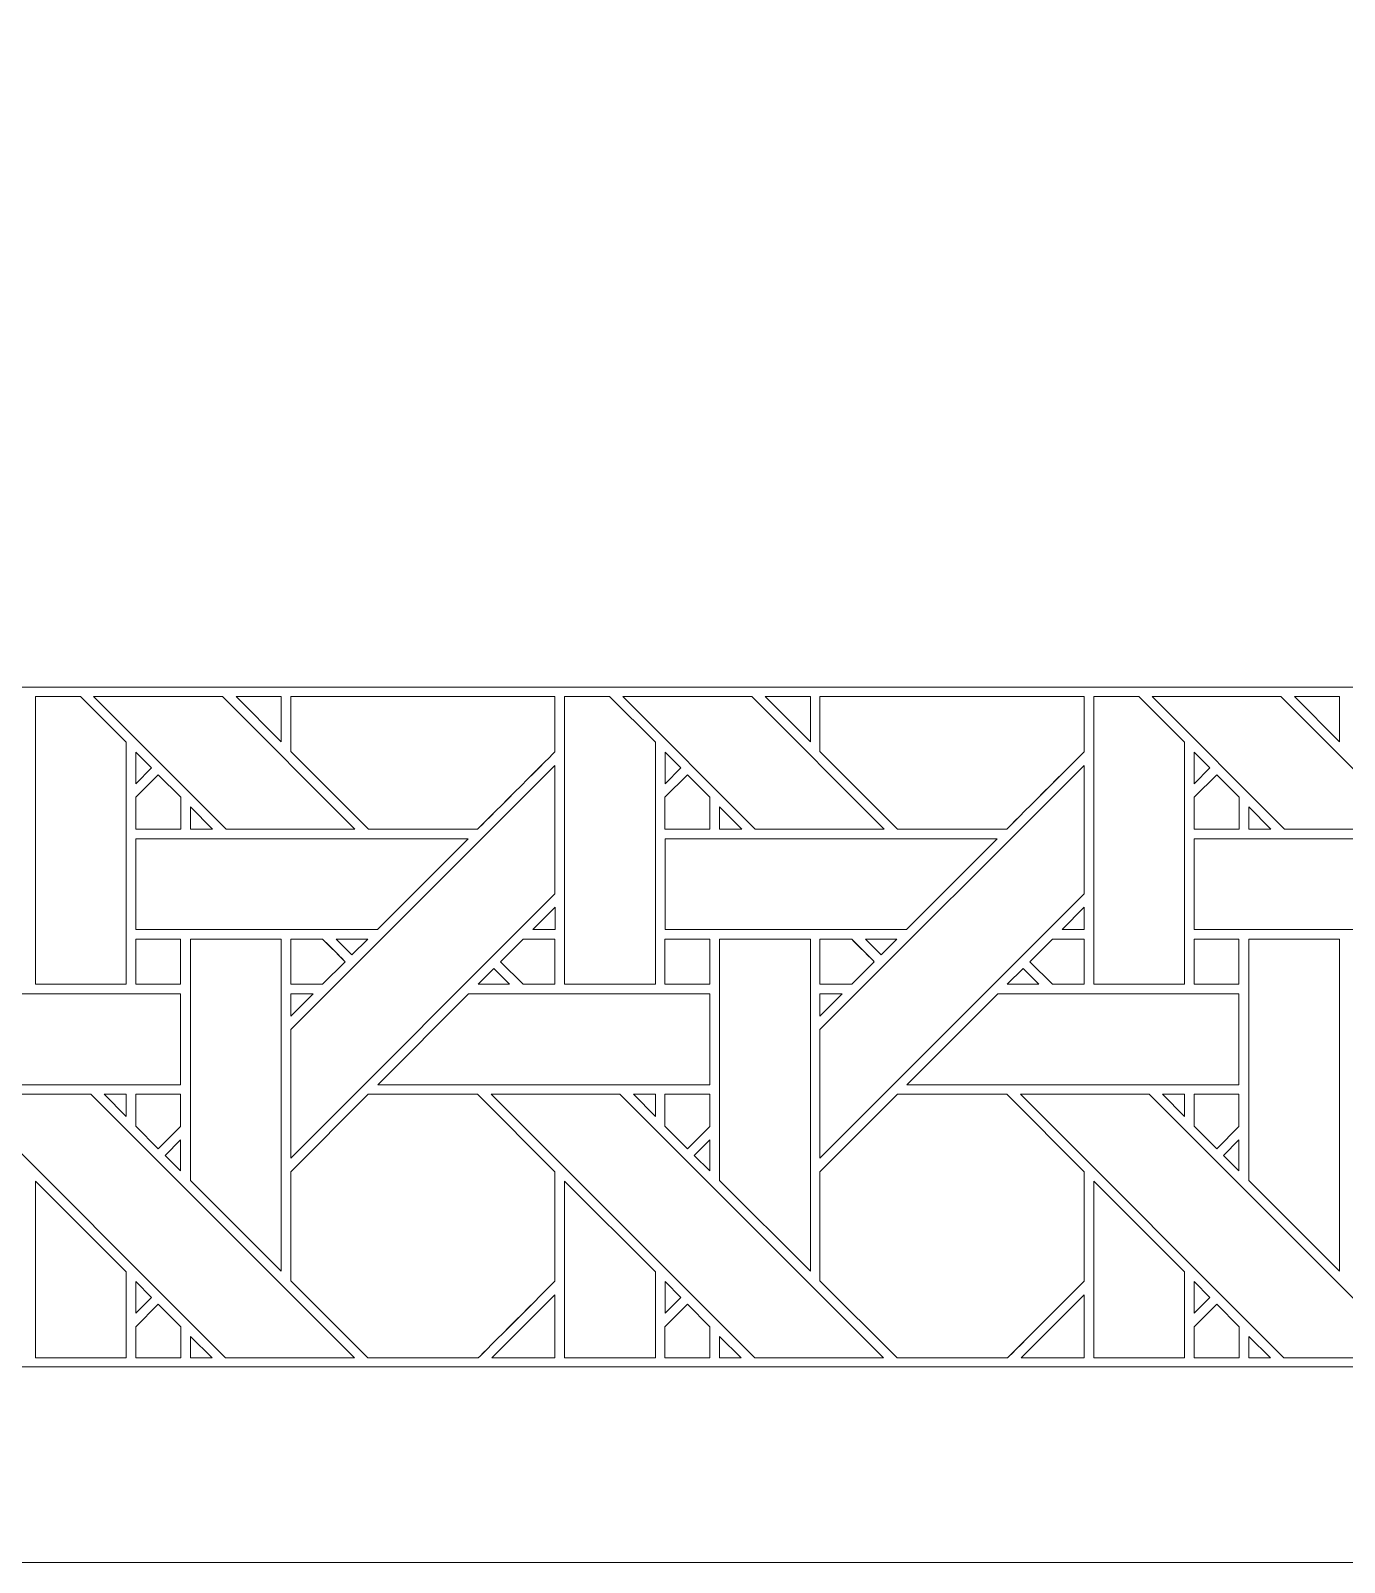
# Model space of a CAD drawing. Header units: inches. Extents: x 7.38 to 17.38, y 6.59 to 11.59.
# Drawn here: x 9.782 to 12.137, y 6.595 to 9.34 of the extents above; entities that cross this region are included whole.
import ezdxf

# ---------------------------------------------------------------- set-up
doc = ezdxf.new("R2010")
doc.units = ezdxf.units.IN
doc.header["$MEASUREMENT"] = 0
doc.layers.add('Design', color=7, linetype='Continuous', lineweight=0)

msp = doc.modelspace()

# ---------------------------------------------------------------- linework, layer by layer
at = {"layer": 'Design'}
for points, knots in [([(7.3829, 11.5948), (7.3829, 11.5948), (7.3829, 6.5948), (7.3829, 6.5948), (7.3829, 6.5948), (17.3829, 6.5948), (17.3829, 6.5948), (17.3829, 6.5948), (17.3829, 11.5948), (17.3829, 11.5948), (17.3829, 11.5948), (7.3829, 11.5948), (7.3829, 11.5948)], [0, 0, 0, 0, 1, 1, 1, 2, 2, 2, 3, 3, 3, 4, 4, 4, 4]), ([(7.7229, 11.2442), (7.7229, 11.2442), (7.7229, 6.9453), (7.7229, 6.9453), (7.7229, 6.9453), (17.0428, 6.9453), (17.0428, 6.9453), (17.0428, 6.9453), (17.0428, 11.2442), (17.0428, 11.2442), (17.0428, 11.2442), (7.7229, 11.2442), (7.7229, 11.2442)], [0, 0, 0, 0, 1, 1, 1, 2, 2, 2, 3, 3, 3, 4, 4, 4, 4]), ([(8.6046, 8.1629), (8.6046, 8.1629), (8.6046, 10.0267), (8.6046, 10.0267), (8.6046, 10.0267), (16.1611, 10.0267), (16.1611, 10.0267), (16.1611, 10.0267), (16.1611, 8.1629), (16.1611, 8.1629), (16.1611, 8.1629), (8.6046, 8.1629), (8.6046, 8.1629)], [0, 0, 0, 0, 1, 1, 1, 2, 2, 2, 3, 3, 3, 4, 4, 4, 4]), ([(9.7907, 8.1462), (9.7907, 8.1462), (9.8713, 8.1462), (9.8713, 8.1462), (9.8713, 8.1462), (9.9534, 8.0644), (9.9534, 8.0644), (9.9534, 8.0644), (9.9534, 7.6307), (9.9534, 7.6307), (9.9534, 7.6307), (9.7907, 7.6307), (9.7907, 7.6307), (9.7907, 7.6307), (9.7907, 8.1462), (9.7907, 8.1462)], [0, 0, 0, 0, 1, 1, 1, 2, 2, 2, 3, 3, 3, 4, 4, 4, 5, 5, 5, 5]), ([(9.8951, 8.1462), (9.8951, 8.1462), (10.1261, 8.1462), (10.1261, 8.1462), (10.1261, 8.1462), (10.3636, 7.9087), (10.3636, 7.9087), (10.3636, 7.9087), (10.1325, 7.9087), (10.1325, 7.9087), (10.1325, 7.9087), (9.8951, 8.1462), (9.8951, 8.1462)], [0, 0, 0, 0, 1, 1, 1, 2, 2, 2, 3, 3, 3, 4, 4, 4, 4]), ([(10.2314, 8.1462), (10.2314, 8.1462), (10.2314, 8.0651), (10.2314, 8.0651), (10.2314, 8.0651), (10.1504, 8.1462), (10.1504, 8.1462), (10.1504, 8.1462), (10.2314, 8.1462), (10.2314, 8.1462)], [0, 0, 0, 0, 1, 1, 1, 2, 2, 2, 3, 3, 3, 3]), ([(10.2486, 8.048), (10.2486, 8.048), (10.2486, 8.1462), (10.2486, 8.1462), (10.2486, 8.1462), (10.7222, 8.1462), (10.7222, 8.1462), (10.7222, 8.1462), (10.7222, 8.0474), (10.7222, 8.0474), (10.7044, 8.0295), (10.5925, 7.9177), (10.5835, 7.9087), (10.5835, 7.9087), (10.3878, 7.9087), (10.3878, 7.9087), (10.3878, 7.9087), (10.2486, 8.048), (10.2486, 8.048)], [0, 0, 0, 0, 1, 1, 1, 2, 2, 2, 3, 3, 3, 4, 4, 4, 5, 5, 5, 6, 6, 6, 6]), ([(10.2486, 8.048), (10.2486, 8.048), (10.2486, 8.1462), (10.2486, 8.1462), (10.2486, 8.1462), (10.7222, 8.1462), (10.7222, 8.1462), (10.7222, 8.1462), (10.7222, 8.0474), (10.7222, 8.0474), (10.7046, 8.0297), (10.5926, 7.9179), (10.5835, 7.9087), (10.5835, 7.9087), (10.3878, 7.9087), (10.3878, 7.9087), (10.3878, 7.9087), (10.2486, 8.048), (10.2486, 8.048)], [0, 0, 0, 0, 1, 1, 1, 2, 2, 2, 3, 3, 3, 4, 4, 4, 5, 5, 5, 6, 6, 6, 6]), ([(10.7394, 8.1462), (10.7394, 8.1462), (10.8201, 8.1462), (10.8201, 8.1462), (10.8201, 8.1462), (10.9022, 8.0644), (10.9022, 8.0644), (10.9022, 8.0644), (10.9022, 7.6307), (10.9022, 7.6307), (10.9022, 7.6307), (10.7394, 7.6307), (10.7394, 7.6307), (10.7394, 7.6307), (10.7394, 8.1462), (10.7394, 8.1462)], [0, 0, 0, 0, 1, 1, 1, 2, 2, 2, 3, 3, 3, 4, 4, 4, 5, 5, 5, 5]), ([(10.8439, 8.1462), (10.8439, 8.1462), (11.0749, 8.1462), (11.0749, 8.1462), (11.0749, 8.1462), (11.3123, 7.9087), (11.3123, 7.9087), (11.3123, 7.9087), (11.0813, 7.9087), (11.0813, 7.9087), (11.0813, 7.9087), (10.8439, 8.1462), (10.8439, 8.1462)], [0, 0, 0, 0, 1, 1, 1, 2, 2, 2, 3, 3, 3, 4, 4, 4, 4]), ([(11.1802, 8.1462), (11.1802, 8.1462), (11.1802, 8.0651), (11.1802, 8.0651), (11.1802, 8.0651), (11.0991, 8.1462), (11.0991, 8.1462), (11.0991, 8.1462), (11.1802, 8.1462), (11.1802, 8.1462)], [0, 0, 0, 0, 1, 1, 1, 2, 2, 2, 3, 3, 3, 3]), ([(11.1973, 8.048), (11.1973, 8.048), (11.1973, 8.1462), (11.1973, 8.1462), (11.1973, 8.1462), (11.671, 8.1462), (11.671, 8.1462), (11.671, 8.1462), (11.671, 8.0474), (11.671, 8.0474), (11.6532, 8.0295), (11.5412, 7.9177), (11.5322, 7.9087), (11.5322, 7.9087), (11.3365, 7.9087), (11.3365, 7.9087), (11.3365, 7.9087), (11.1973, 8.048), (11.1973, 8.048)], [0, 0, 0, 0, 1, 1, 1, 2, 2, 2, 3, 3, 3, 4, 4, 4, 5, 5, 5, 6, 6, 6, 6]), ([(11.1973, 8.048), (11.1973, 8.048), (11.1973, 8.1462), (11.1973, 8.1462), (11.1973, 8.1462), (11.671, 8.1462), (11.671, 8.1462), (11.671, 8.1462), (11.671, 8.0474), (11.671, 8.0474), (11.6531, 8.0294), (11.5412, 7.9177), (11.5322, 7.9087), (11.5322, 7.9087), (11.3365, 7.9087), (11.3365, 7.9087), (11.3365, 7.9087), (11.1973, 8.048), (11.1973, 8.048)], [0, 0, 0, 0, 1, 1, 1, 2, 2, 2, 3, 3, 3, 4, 4, 4, 5, 5, 5, 6, 6, 6, 6]), ([(11.6881, 8.1462), (11.6881, 8.1462), (11.7688, 8.1462), (11.7688, 8.1462), (11.7688, 8.1462), (11.8509, 8.0644), (11.8509, 8.0644), (11.8509, 8.0644), (11.8509, 7.6307), (11.8509, 7.6307), (11.8509, 7.6307), (11.6881, 7.6307), (11.6881, 7.6307), (11.6881, 7.6307), (11.6881, 8.1462), (11.6881, 8.1462)], [0, 0, 0, 0, 1, 1, 1, 2, 2, 2, 3, 3, 3, 4, 4, 4, 5, 5, 5, 5]), ([(11.7926, 8.1462), (11.7926, 8.1462), (12.0236, 8.1462), (12.0236, 8.1462), (12.0236, 8.1462), (12.2611, 7.9087), (12.2611, 7.9087), (12.2611, 7.9087), (12.03, 7.9087), (12.03, 7.9087), (12.03, 7.9087), (11.7926, 8.1462), (11.7926, 8.1462)], [0, 0, 0, 0, 1, 1, 1, 2, 2, 2, 3, 3, 3, 4, 4, 4, 4]), ([(12.1289, 8.1462), (12.1289, 8.1462), (12.1289, 8.0651), (12.1289, 8.0651), (12.1289, 8.0651), (12.0478, 8.1462), (12.0478, 8.1462), (12.0478, 8.1462), (12.1289, 8.1462), (12.1289, 8.1462)], [0, 0, 0, 0, 1, 1, 1, 2, 2, 2, 3, 3, 3, 3]), ([(9.9707, 7.9901), (9.9707, 7.9901), (9.9707, 8.0469), (9.9707, 8.0469), (9.9707, 8.0469), (9.9989, 8.0183), (9.9989, 8.0183), (9.9989, 8.0183), (9.9707, 7.9901), (9.9707, 7.9901)], [0, 0, 0, 0, 1, 1, 1, 2, 2, 2, 3, 3, 3, 3]), ([(10.9195, 7.9901), (10.9195, 7.9901), (10.9195, 8.0469), (10.9195, 8.0469), (10.9195, 8.0469), (10.9476, 8.0183), (10.9476, 8.0183), (10.9476, 8.0183), (10.9195, 7.9901), (10.9195, 7.9901)], [0, 0, 0, 0, 1, 1, 1, 2, 2, 2, 3, 3, 3, 3]), ([(11.8682, 7.9901), (11.8682, 7.9901), (11.8682, 8.0469), (11.8682, 8.0469), (11.8682, 8.0469), (11.8964, 8.0183), (11.8964, 8.0183), (11.8964, 8.0183), (11.8682, 7.9901), (11.8682, 7.9901)], [0, 0, 0, 0, 1, 1, 1, 2, 2, 2, 3, 3, 3, 3]), ([(10.2486, 7.5494), (10.2486, 7.5494), (10.7222, 8.023), (10.7222, 8.023), (10.7222, 8.023), (10.7222, 7.7929), (10.7222, 7.7929), (10.7222, 7.7929), (10.2486, 7.3193), (10.2486, 7.3193), (10.2486, 7.3193), (10.2486, 7.5494), (10.2486, 7.5494)], [0, 0, 0, 0, 1, 1, 1, 2, 2, 2, 3, 3, 3, 4, 4, 4, 4]), ([(11.1973, 7.5494), (11.1973, 7.5494), (11.671, 8.023), (11.671, 8.023), (11.671, 8.023), (11.671, 7.7929), (11.671, 7.7929), (11.671, 7.7929), (11.1973, 7.3193), (11.1973, 7.3193), (11.1973, 7.3193), (11.1973, 7.5494), (11.1973, 7.5494)], [0, 0, 0, 0, 1, 1, 1, 2, 2, 2, 3, 3, 3, 4, 4, 4, 4]), ([(10.0514, 7.9085), (10.0514, 7.9085), (9.9707, 7.9085), (9.9707, 7.9085), (9.9707, 7.9085), (9.9707, 7.9658), (9.9707, 7.9658), (9.9707, 7.9658), (10.011, 8.0061), (10.011, 8.0061), (10.011, 8.0061), (10.0514, 7.9658), (10.0514, 7.9658), (10.0514, 7.9658), (10.0514, 7.9085), (10.0514, 7.9085)], [0, 0, 0, 0, 1, 1, 1, 2, 2, 2, 3, 3, 3, 4, 4, 4, 5, 5, 5, 5]), ([(10.011, 8.0061), (10.011, 8.0061), (10.0514, 7.9658), (10.0514, 7.9658), (10.0514, 7.9658), (10.0514, 7.9085), (10.0514, 7.9085), (10.0514, 7.9085), (9.9707, 7.9085), (9.9707, 7.9085), (9.9707, 7.9085), (9.9707, 7.9658), (9.9707, 7.9658), (9.9707, 7.9658), (10.011, 8.0061), (10.011, 8.0061)], [0, 0, 0, 0, 1, 1, 1, 2, 2, 2, 3, 3, 3, 4, 4, 4, 5, 5, 5, 5]), ([(11.0001, 7.9085), (11.0001, 7.9085), (10.9194, 7.9085), (10.9194, 7.9085), (10.9194, 7.9085), (10.9194, 7.9658), (10.9194, 7.9658), (10.9194, 7.9658), (10.9598, 8.0061), (10.9598, 8.0061), (10.9598, 8.0061), (11.0001, 7.9658), (11.0001, 7.9658), (11.0001, 7.9658), (11.0001, 7.9085), (11.0001, 7.9085)], [0, 0, 0, 0, 1, 1, 1, 2, 2, 2, 3, 3, 3, 4, 4, 4, 5, 5, 5, 5]), ([(10.9194, 7.9085), (10.9194, 7.9085), (10.9194, 7.9658), (10.9194, 7.9658), (10.9194, 7.9658), (10.9598, 8.0061), (10.9598, 8.0061), (10.9598, 8.0061), (11.0001, 7.9658), (11.0001, 7.9658), (11.0001, 7.9658), (11.0001, 7.9085), (11.0001, 7.9085), (11.0001, 7.9085), (10.9194, 7.9085), (10.9194, 7.9085)], [0, 0, 0, 0, 1, 1, 1, 2, 2, 2, 3, 3, 3, 4, 4, 4, 5, 5, 5, 5]), ([(11.9488, 7.9085), (11.9488, 7.9085), (11.8682, 7.9085), (11.8682, 7.9085), (11.8682, 7.9085), (11.8682, 7.9658), (11.8682, 7.9658), (11.8682, 7.9658), (11.9085, 8.0061), (11.9085, 8.0061), (11.9085, 8.0061), (11.9488, 7.9658), (11.9488, 7.9658), (11.9488, 7.9658), (11.9488, 7.9085), (11.9488, 7.9085)], [0, 0, 0, 0, 1, 1, 1, 2, 2, 2, 3, 3, 3, 4, 4, 4, 5, 5, 5, 5]), ([(11.8682, 7.9085), (11.8682, 7.9085), (11.8682, 7.9658), (11.8682, 7.9658), (11.8682, 7.9658), (11.9085, 8.0061), (11.9085, 8.0061), (11.9085, 8.0061), (11.9488, 7.9658), (11.9488, 7.9658), (11.9488, 7.9658), (11.9488, 7.9085), (11.9488, 7.9085), (11.9488, 7.9085), (11.8682, 7.9085), (11.8682, 7.9085)], [0, 0, 0, 0, 1, 1, 1, 2, 2, 2, 3, 3, 3, 4, 4, 4, 5, 5, 5, 5]), ([(10.1084, 7.9087), (10.1084, 7.9087), (10.0686, 7.9087), (10.0686, 7.9087), (10.0686, 7.9087), (10.0686, 7.9485), (10.0686, 7.9485), (10.0686, 7.9485), (10.1084, 7.9087), (10.1084, 7.9087)], [0, 0, 0, 0, 1, 1, 1, 2, 2, 2, 3, 3, 3, 3]), ([(11.0571, 7.9087), (11.0571, 7.9087), (11.0174, 7.9087), (11.0174, 7.9087), (11.0174, 7.9087), (11.0174, 7.9485), (11.0174, 7.9485), (11.0174, 7.9485), (11.0571, 7.9087), (11.0571, 7.9087)], [0, 0, 0, 0, 1, 1, 1, 2, 2, 2, 3, 3, 3, 3]), ([(12.0058, 7.9087), (12.0058, 7.9087), (11.9661, 7.9087), (11.9661, 7.9087), (11.9661, 7.9087), (11.9661, 7.9485), (11.9661, 7.9485), (11.9661, 7.9485), (12.0058, 7.9087), (12.0058, 7.9087)], [0, 0, 0, 0, 1, 1, 1, 2, 2, 2, 3, 3, 3, 3]), ([(9.9707, 7.7288), (9.9707, 7.7288), (9.9707, 7.8915), (9.9707, 7.8915), (9.9707, 7.8915), (10.5664, 7.8915), (10.5664, 7.8915), (10.5664, 7.8915), (10.4037, 7.7288), (10.4037, 7.7288), (10.4037, 7.7288), (9.9707, 7.7288), (9.9707, 7.7288)], [0, 0, 0, 0, 1, 1, 1, 2, 2, 2, 3, 3, 3, 4, 4, 4, 4]), ([(10.9195, 7.7288), (10.9195, 7.7288), (10.9195, 7.8915), (10.9195, 7.8915), (10.9195, 7.8915), (11.5152, 7.8915), (11.5152, 7.8915), (11.5152, 7.8915), (11.3524, 7.7288), (11.3524, 7.7288), (11.3524, 7.7288), (10.9195, 7.7288), (10.9195, 7.7288)], [0, 0, 0, 0, 1, 1, 1, 2, 2, 2, 3, 3, 3, 4, 4, 4, 4]), ([(11.8682, 7.7288), (11.8682, 7.7288), (11.8682, 7.8915), (11.8682, 7.8915), (11.8682, 7.8915), (12.4639, 7.8915), (12.4639, 7.8915), (12.4639, 7.8915), (12.3012, 7.7288), (12.3012, 7.7288), (12.3012, 7.7288), (11.8682, 7.7288), (11.8682, 7.7288)], [0, 0, 0, 0, 1, 1, 1, 2, 2, 2, 3, 3, 3, 4, 4, 4, 4]), ([(10.6825, 7.7288), (10.6825, 7.7288), (10.7223, 7.7686), (10.7223, 7.7686), (10.7223, 7.7686), (10.7223, 7.7288), (10.7223, 7.7288), (10.7223, 7.7288), (10.6825, 7.7288), (10.6825, 7.7288)], [0, 0, 0, 0, 1, 1, 1, 2, 2, 2, 3, 3, 3, 3]), ([(11.6312, 7.7288), (11.6312, 7.7288), (11.671, 7.7686), (11.671, 7.7686), (11.671, 7.7686), (11.671, 7.7288), (11.671, 7.7288), (11.671, 7.7288), (11.6312, 7.7288), (11.6312, 7.7288)], [0, 0, 0, 0, 1, 1, 1, 2, 2, 2, 3, 3, 3, 3]), ([(9.9707, 7.7115), (9.9707, 7.7115), (10.0509, 7.7115), (10.0509, 7.7115), (10.0509, 7.7115), (10.0509, 7.6307), (10.0509, 7.6307), (10.0509, 7.6307), (9.9707, 7.6307), (9.9707, 7.6307), (9.9707, 7.6307), (9.9707, 7.7115), (9.9707, 7.7115)], [0, 0, 0, 0, 1, 1, 1, 2, 2, 2, 3, 3, 3, 4, 4, 4, 4]), ([(10.0509, 7.7115), (10.0509, 7.7115), (10.0509, 7.6307), (10.0509, 7.6307), (10.0509, 7.6307), (9.9707, 7.6307), (9.9707, 7.6307), (9.9707, 7.6307), (9.9707, 7.7115), (9.9707, 7.7115), (9.9707, 7.7115), (10.0509, 7.7115), (10.0509, 7.7115)], [0, 0, 0, 0, 1, 1, 1, 2, 2, 2, 3, 3, 3, 4, 4, 4, 4]), ([(10.2314, 7.7115), (10.2314, 7.7115), (10.2314, 7.1164), (10.2314, 7.1164), (10.2314, 7.1164), (10.0685, 7.2793), (10.0685, 7.2793), (10.0685, 7.2793), (10.0685, 7.7115), (10.0685, 7.7115), (10.0685, 7.7115), (10.2314, 7.7115), (10.2314, 7.7115)], [0, 0, 0, 0, 1, 1, 1, 2, 2, 2, 3, 3, 3, 4, 4, 4, 4]), ([(10.2486, 7.7115), (10.2486, 7.7115), (10.3056, 7.7115), (10.3056, 7.7115), (10.3108, 7.7064), (10.3415, 7.6756), (10.346, 7.6711), (10.346, 7.6711), (10.3055, 7.6307), (10.3055, 7.6307), (10.3055, 7.6307), (10.2486, 7.6307), (10.2486, 7.6307), (10.2486, 7.6307), (10.2486, 7.7115), (10.2486, 7.7115)], [0, 0, 0, 0, 1, 1, 1, 2, 2, 2, 3, 3, 3, 4, 4, 4, 5, 5, 5, 5]), ([(10.2486, 7.7115), (10.2486, 7.7115), (10.3056, 7.7115), (10.3056, 7.7115), (10.3113, 7.7059), (10.346, 7.6711), (10.346, 7.6711), (10.346, 7.6711), (10.3055, 7.6307), (10.3055, 7.6307), (10.3055, 7.6307), (10.2486, 7.6307), (10.2486, 7.6307), (10.2486, 7.6307), (10.2486, 7.7115), (10.2486, 7.7115)], [0, 0, 0, 0, 1, 1, 1, 2, 2, 2, 3, 3, 3, 4, 4, 4, 5, 5, 5, 5]), ([(10.3865, 7.7115), (10.3865, 7.7115), (10.3582, 7.6833), (10.3582, 7.6833), (10.3582, 7.6833), (10.33, 7.7115), (10.33, 7.7115), (10.33, 7.7115), (10.3865, 7.7115), (10.3865, 7.7115)], [0, 0, 0, 0, 1, 1, 1, 2, 2, 2, 3, 3, 3, 3]), ([(10.7222, 7.6307), (10.7222, 7.6307), (10.6651, 7.6307), (10.6651, 7.6307), (10.6651, 7.6307), (10.6248, 7.6711), (10.6248, 7.6711), (10.6248, 7.6711), (10.6652, 7.7115), (10.6652, 7.7115), (10.6652, 7.7115), (10.7222, 7.7115), (10.7222, 7.7115), (10.7222, 7.7115), (10.7222, 7.6307), (10.7222, 7.6307)], [0, 0, 0, 0, 1, 1, 1, 2, 2, 2, 3, 3, 3, 4, 4, 4, 5, 5, 5, 5]), ([(10.6248, 7.6711), (10.6248, 7.6711), (10.6652, 7.7115), (10.6652, 7.7115), (10.6652, 7.7115), (10.7222, 7.7115), (10.7222, 7.7115), (10.7222, 7.7115), (10.7222, 7.6307), (10.7222, 7.6307), (10.7222, 7.6307), (10.6651, 7.6307), (10.6651, 7.6307), (10.6651, 7.6307), (10.6248, 7.6711), (10.6248, 7.6711)], [0, 0, 0, 0, 1, 1, 1, 2, 2, 2, 3, 3, 3, 4, 4, 4, 5, 5, 5, 5]), ([(10.9194, 7.6307), (10.9194, 7.6307), (10.9194, 7.7115), (10.9194, 7.7115), (10.9194, 7.7115), (10.9997, 7.7115), (10.9997, 7.7115), (10.9997, 7.7115), (10.9997, 7.6307), (10.9997, 7.6307), (10.9997, 7.6307), (10.9194, 7.6307), (10.9194, 7.6307)], [0, 0, 0, 0, 1, 1, 1, 2, 2, 2, 3, 3, 3, 4, 4, 4, 4]), ([(10.9194, 7.7115), (10.9194, 7.7115), (10.9997, 7.7115), (10.9997, 7.7115), (10.9997, 7.7115), (10.9997, 7.6307), (10.9997, 7.6307), (10.9997, 7.6307), (10.9194, 7.6307), (10.9194, 7.6307), (10.9194, 7.6307), (10.9194, 7.7115), (10.9194, 7.7115)], [0, 0, 0, 0, 1, 1, 1, 2, 2, 2, 3, 3, 3, 4, 4, 4, 4]), ([(11.1802, 7.7115), (11.1802, 7.7115), (11.1802, 7.1164), (11.1802, 7.1164), (11.1802, 7.1164), (11.0173, 7.2793), (11.0173, 7.2793), (11.0173, 7.2793), (11.0173, 7.7115), (11.0173, 7.7115), (11.0173, 7.7115), (11.1802, 7.7115), (11.1802, 7.7115)], [0, 0, 0, 0, 1, 1, 1, 2, 2, 2, 3, 3, 3, 4, 4, 4, 4]), ([(11.1973, 7.7115), (11.1973, 7.7115), (11.2544, 7.7115), (11.2544, 7.7115), (11.2595, 7.7064), (11.2903, 7.6756), (11.2947, 7.6711), (11.2947, 7.6711), (11.2543, 7.6307), (11.2543, 7.6307), (11.2543, 7.6307), (11.1973, 7.6307), (11.1973, 7.6307), (11.1973, 7.6307), (11.1973, 7.7115), (11.1973, 7.7115)], [0, 0, 0, 0, 1, 1, 1, 2, 2, 2, 3, 3, 3, 4, 4, 4, 5, 5, 5, 5]), ([(11.1973, 7.7115), (11.1973, 7.7115), (11.2544, 7.7115), (11.2544, 7.7115), (11.2598, 7.706), (11.2947, 7.6711), (11.2947, 7.6711), (11.2947, 7.6711), (11.2543, 7.6307), (11.2543, 7.6307), (11.2543, 7.6307), (11.1973, 7.6307), (11.1973, 7.6307), (11.1973, 7.6307), (11.1973, 7.7115), (11.1973, 7.7115)], [0, 0, 0, 0, 1, 1, 1, 2, 2, 2, 3, 3, 3, 4, 4, 4, 5, 5, 5, 5]), ([(11.3352, 7.7115), (11.3352, 7.7115), (11.3069, 7.6833), (11.3069, 7.6833), (11.3069, 7.6833), (11.2787, 7.7115), (11.2787, 7.7115), (11.2787, 7.7115), (11.3352, 7.7115), (11.3352, 7.7115)], [0, 0, 0, 0, 1, 1, 1, 2, 2, 2, 3, 3, 3, 3]), ([(11.671, 7.6307), (11.671, 7.6307), (11.6139, 7.6307), (11.6139, 7.6307), (11.6139, 7.6307), (11.5735, 7.6711), (11.5735, 7.6711), (11.5735, 7.6711), (11.6139, 7.7115), (11.6139, 7.7115), (11.6139, 7.7115), (11.671, 7.7115), (11.671, 7.7115), (11.671, 7.7115), (11.671, 7.6307), (11.671, 7.6307)], [0, 0, 0, 0, 1, 1, 1, 2, 2, 2, 3, 3, 3, 4, 4, 4, 5, 5, 5, 5]), ([(11.5735, 7.6711), (11.5735, 7.6711), (11.6139, 7.7115), (11.6139, 7.7115), (11.6139, 7.7115), (11.671, 7.7115), (11.671, 7.7115), (11.671, 7.7115), (11.671, 7.6307), (11.671, 7.6307), (11.671, 7.6307), (11.6139, 7.6307), (11.6139, 7.6307), (11.6139, 7.6307), (11.5735, 7.6711), (11.5735, 7.6711)], [0, 0, 0, 0, 1, 1, 1, 2, 2, 2, 3, 3, 3, 4, 4, 4, 5, 5, 5, 5]), ([(11.8682, 7.6307), (11.8682, 7.6307), (11.8682, 7.7115), (11.8682, 7.7115), (11.8682, 7.7115), (11.9484, 7.7115), (11.9484, 7.7115), (11.9484, 7.7115), (11.9484, 7.6307), (11.9484, 7.6307), (11.9484, 7.6307), (11.8682, 7.6307), (11.8682, 7.6307)], [0, 0, 0, 0, 1, 1, 1, 2, 2, 2, 3, 3, 3, 4, 4, 4, 4]), ([(11.8682, 7.7115), (11.8682, 7.7115), (11.9484, 7.7115), (11.9484, 7.7115), (11.9484, 7.7115), (11.9484, 7.6307), (11.9484, 7.6307), (11.9484, 7.6307), (11.8682, 7.6307), (11.8682, 7.6307), (11.8682, 7.6307), (11.8682, 7.7115), (11.8682, 7.7115)], [0, 0, 0, 0, 1, 1, 1, 2, 2, 2, 3, 3, 3, 4, 4, 4, 4]), ([(12.1289, 7.7115), (12.1289, 7.7115), (12.1289, 7.1164), (12.1289, 7.1164), (12.1289, 7.1164), (11.966, 7.2793), (11.966, 7.2793), (11.966, 7.2793), (11.966, 7.7115), (11.966, 7.7115), (11.966, 7.7115), (12.1289, 7.7115), (12.1289, 7.7115)], [0, 0, 0, 0, 1, 1, 1, 2, 2, 2, 3, 3, 3, 4, 4, 4, 4]), ([(10.6409, 7.6307), (10.6409, 7.6307), (10.5844, 7.6307), (10.5844, 7.6307), (10.5844, 7.6307), (10.6127, 7.659), (10.6127, 7.659), (10.6127, 7.659), (10.6409, 7.6307), (10.6409, 7.6307)], [0, 0, 0, 0, 1, 1, 1, 2, 2, 2, 3, 3, 3, 3]), ([(11.5896, 7.6307), (11.5896, 7.6307), (11.5331, 7.6307), (11.5331, 7.6307), (11.5331, 7.6307), (11.5614, 7.659), (11.5614, 7.659), (11.5614, 7.659), (11.5896, 7.6307), (11.5896, 7.6307)], [0, 0, 0, 0, 1, 1, 1, 2, 2, 2, 3, 3, 3, 3]), ([(9.4557, 7.4508), (9.4557, 7.4508), (9.6185, 7.6136), (9.6185, 7.6136), (9.6185, 7.6136), (10.051, 7.6136), (10.051, 7.6136), (10.051, 7.6136), (10.051, 7.4508), (10.051, 7.4508), (10.051, 7.4508), (9.4557, 7.4508), (9.4557, 7.4508)], [0, 0, 0, 0, 1, 1, 1, 2, 2, 2, 3, 3, 3, 4, 4, 4, 4]), ([(10.2884, 7.6136), (10.2884, 7.6136), (10.2486, 7.5737), (10.2486, 7.5737), (10.2486, 7.5737), (10.2486, 7.6136), (10.2486, 7.6136), (10.2486, 7.6136), (10.2884, 7.6136), (10.2884, 7.6136)], [0, 0, 0, 0, 1, 1, 1, 2, 2, 2, 3, 3, 3, 3]), ([(10.4044, 7.4508), (10.4044, 7.4508), (10.5673, 7.6136), (10.5673, 7.6136), (10.5673, 7.6136), (10.9997, 7.6136), (10.9997, 7.6136), (10.9997, 7.6136), (10.9997, 7.4508), (10.9997, 7.4508), (10.9997, 7.4508), (10.4044, 7.4508), (10.4044, 7.4508)], [0, 0, 0, 0, 1, 1, 1, 2, 2, 2, 3, 3, 3, 4, 4, 4, 4]), ([(11.2371, 7.6136), (11.2371, 7.6136), (11.1973, 7.5738), (11.1973, 7.5738), (11.1973, 7.5738), (11.1973, 7.6136), (11.1973, 7.6136), (11.1973, 7.6136), (11.2371, 7.6136), (11.2371, 7.6136)], [0, 0, 0, 0, 1, 1, 1, 2, 2, 2, 3, 3, 3, 3]), ([(11.3532, 7.4508), (11.3532, 7.4508), (11.516, 7.6136), (11.516, 7.6136), (11.516, 7.6136), (11.9484, 7.6136), (11.9484, 7.6136), (11.9484, 7.6136), (11.9484, 7.4508), (11.9484, 7.4508), (11.9484, 7.4508), (11.3532, 7.4508), (11.3532, 7.4508)], [0, 0, 0, 0, 1, 1, 1, 2, 2, 2, 3, 3, 3, 4, 4, 4, 4]), ([(10.1316, 6.961), (10.1316, 6.961), (9.659, 7.4336), (9.659, 7.4336), (9.659, 7.4336), (9.89, 7.4336), (9.89, 7.4336), (9.89, 7.4336), (10.3626, 6.961), (10.3626, 6.961), (10.3626, 6.961), (10.1316, 6.961), (10.1316, 6.961)], [0, 0, 0, 0, 1, 1, 1, 2, 2, 2, 3, 3, 3, 4, 4, 4, 4]), ([(9.9535, 7.4336), (9.9535, 7.4336), (9.9535, 7.3938), (9.9535, 7.3938), (9.9535, 7.3938), (9.9141, 7.4336), (9.9141, 7.4336), (9.9141, 7.4336), (9.9535, 7.4336), (9.9535, 7.4336)], [0, 0, 0, 0, 1, 1, 1, 2, 2, 2, 3, 3, 3, 3]), ([(9.9707, 7.4336), (9.9707, 7.4336), (10.0509, 7.4336), (10.0509, 7.4336), (10.0509, 7.4336), (10.0509, 7.376), (10.0509, 7.376), (10.0509, 7.376), (10.011, 7.3361), (10.011, 7.3361), (10.011, 7.3361), (9.9707, 7.3764), (9.9707, 7.3764), (9.9707, 7.3764), (9.9707, 7.4336), (9.9707, 7.4336)], [0, 0, 0, 0, 1, 1, 1, 2, 2, 2, 3, 3, 3, 4, 4, 4, 5, 5, 5, 5]), ([(10.011, 7.3361), (10.011, 7.3361), (9.9707, 7.3764), (9.9707, 7.3764), (9.9707, 7.3764), (9.9707, 7.4336), (9.9707, 7.4336), (9.9707, 7.4336), (10.0509, 7.4336), (10.0509, 7.4336), (10.0509, 7.4336), (10.0509, 7.376), (10.0509, 7.376), (10.0509, 7.376), (10.011, 7.3361), (10.011, 7.3361)], [0, 0, 0, 0, 1, 1, 1, 2, 2, 2, 3, 3, 3, 4, 4, 4, 5, 5, 5, 5]), ([(10.7222, 7.0987), (10.7048, 7.0811), (10.5975, 6.974), (10.5845, 6.961), (10.5845, 6.961), (10.3868, 6.961), (10.3868, 6.961), (10.3868, 6.961), (10.2486, 7.0992), (10.2486, 7.0992), (10.2486, 7.0992), (10.2486, 7.2949), (10.2486, 7.2949), (10.2486, 7.2949), (10.3873, 7.4336), (10.3873, 7.4336), (10.3873, 7.4336), (10.5835, 7.4336), (10.5835, 7.4336), (10.5835, 7.4336), (10.7222, 7.2949), (10.7222, 7.2949), (10.7222, 7.2949), (10.7222, 7.0987), (10.7222, 7.0987)], [0, 0, 0, 0, 1, 1, 1, 2, 2, 2, 3, 3, 3, 4, 4, 4, 5, 5, 5, 6, 6, 6, 7, 7, 7, 8, 8, 8, 8]), ([(10.5845, 6.961), (10.5845, 6.961), (10.3868, 6.961), (10.3868, 6.961), (10.3868, 6.961), (10.2486, 7.0992), (10.2486, 7.0992), (10.2486, 7.0992), (10.2486, 7.2949), (10.2486, 7.2949), (10.2486, 7.2949), (10.3873, 7.4336), (10.3873, 7.4336), (10.3873, 7.4336), (10.5835, 7.4336), (10.5835, 7.4336), (10.5835, 7.4336), (10.7222, 7.2949), (10.7222, 7.2949), (10.7222, 7.2949), (10.7222, 7.0987), (10.7222, 7.0987), (10.7049, 7.0812), (10.5976, 6.9741), (10.5845, 6.961)], [0, 0, 0, 0, 1, 1, 1, 2, 2, 2, 3, 3, 3, 4, 4, 4, 5, 5, 5, 6, 6, 6, 7, 7, 7, 8, 8, 8, 8]), ([(11.0803, 6.961), (11.0803, 6.961), (10.6077, 7.4336), (10.6077, 7.4336), (10.6077, 7.4336), (10.8387, 7.4336), (10.8387, 7.4336), (10.8387, 7.4336), (11.3113, 6.961), (11.3113, 6.961), (11.3113, 6.961), (11.0803, 6.961), (11.0803, 6.961)], [0, 0, 0, 0, 1, 1, 1, 2, 2, 2, 3, 3, 3, 4, 4, 4, 4]), ([(10.9022, 7.4336), (10.9022, 7.4336), (10.9022, 7.3938), (10.9022, 7.3938), (10.9022, 7.3938), (10.8628, 7.4336), (10.8628, 7.4336), (10.8628, 7.4336), (10.9022, 7.4336), (10.9022, 7.4336)], [0, 0, 0, 0, 1, 1, 1, 2, 2, 2, 3, 3, 3, 3]), ([(10.9194, 7.4336), (10.9194, 7.4336), (10.9997, 7.4336), (10.9997, 7.4336), (10.9997, 7.4336), (10.9997, 7.376), (10.9997, 7.376), (10.9997, 7.376), (10.9597, 7.3361), (10.9597, 7.3361), (10.9597, 7.3361), (10.9194, 7.3764), (10.9194, 7.3764), (10.9194, 7.3764), (10.9194, 7.4336), (10.9194, 7.4336)], [0, 0, 0, 0, 1, 1, 1, 2, 2, 2, 3, 3, 3, 4, 4, 4, 5, 5, 5, 5]), ([(10.9597, 7.3361), (10.9597, 7.3361), (10.9194, 7.3764), (10.9194, 7.3764), (10.9194, 7.3764), (10.9194, 7.4336), (10.9194, 7.4336), (10.9194, 7.4336), (10.9997, 7.4336), (10.9997, 7.4336), (10.9997, 7.4336), (10.9997, 7.376), (10.9997, 7.376), (10.9997, 7.376), (10.9597, 7.3361), (10.9597, 7.3361)], [0, 0, 0, 0, 1, 1, 1, 2, 2, 2, 3, 3, 3, 4, 4, 4, 5, 5, 5, 5]), ([(11.671, 7.0987), (11.6535, 7.0811), (11.5463, 6.974), (11.5332, 6.961), (11.5332, 6.961), (11.3356, 6.961), (11.3356, 6.961), (11.3356, 6.961), (11.1973, 7.0992), (11.1973, 7.0992), (11.1973, 7.0992), (11.1973, 7.2949), (11.1973, 7.2949), (11.1973, 7.2949), (11.336, 7.4336), (11.336, 7.4336), (11.336, 7.4336), (11.5322, 7.4336), (11.5322, 7.4336), (11.5322, 7.4336), (11.671, 7.2949), (11.671, 7.2949), (11.671, 7.2949), (11.671, 7.0987), (11.671, 7.0987)], [0, 0, 0, 0, 1, 1, 1, 2, 2, 2, 3, 3, 3, 4, 4, 4, 5, 5, 5, 6, 6, 6, 7, 7, 7, 8, 8, 8, 8]), ([(11.5332, 6.961), (11.5332, 6.961), (11.3356, 6.961), (11.3356, 6.961), (11.3356, 6.961), (11.1973, 7.0992), (11.1973, 7.0992), (11.1973, 7.0992), (11.1973, 7.2949), (11.1973, 7.2949), (11.1973, 7.2949), (11.336, 7.4336), (11.336, 7.4336), (11.336, 7.4336), (11.5322, 7.4336), (11.5322, 7.4336), (11.5322, 7.4336), (11.671, 7.2949), (11.671, 7.2949), (11.671, 7.2949), (11.671, 7.0987), (11.671, 7.0987), (11.6534, 7.081), (11.5462, 6.9739), (11.5332, 6.961)], [0, 0, 0, 0, 1, 1, 1, 2, 2, 2, 3, 3, 3, 4, 4, 4, 5, 5, 5, 6, 6, 6, 7, 7, 7, 8, 8, 8, 8]), ([(12.029, 6.961), (12.029, 6.961), (11.5565, 7.4336), (11.5565, 7.4336), (11.5565, 7.4336), (11.7874, 7.4336), (11.7874, 7.4336), (11.7874, 7.4336), (12.2601, 6.961), (12.2601, 6.961), (12.2601, 6.961), (12.029, 6.961), (12.029, 6.961)], [0, 0, 0, 0, 1, 1, 1, 2, 2, 2, 3, 3, 3, 4, 4, 4, 4]), ([(11.851, 7.4336), (11.851, 7.4336), (11.851, 7.3938), (11.851, 7.3938), (11.851, 7.3938), (11.8115, 7.4336), (11.8115, 7.4336), (11.8115, 7.4336), (11.851, 7.4336), (11.851, 7.4336)], [0, 0, 0, 0, 1, 1, 1, 2, 2, 2, 3, 3, 3, 3]), ([(11.8682, 7.4336), (11.8682, 7.4336), (11.9484, 7.4336), (11.9484, 7.4336), (11.9484, 7.4336), (11.9484, 7.376), (11.9484, 7.376), (11.9484, 7.376), (11.9085, 7.3361), (11.9085, 7.3361), (11.9085, 7.3361), (11.8682, 7.3764), (11.8682, 7.3764), (11.8682, 7.3764), (11.8682, 7.4336), (11.8682, 7.4336)], [0, 0, 0, 0, 1, 1, 1, 2, 2, 2, 3, 3, 3, 4, 4, 4, 5, 5, 5, 5]), ([(11.9085, 7.3361), (11.9085, 7.3361), (11.8682, 7.3764), (11.8682, 7.3764), (11.8682, 7.3764), (11.8682, 7.4336), (11.8682, 7.4336), (11.8682, 7.4336), (11.9484, 7.4336), (11.9484, 7.4336), (11.9484, 7.4336), (11.9484, 7.376), (11.9484, 7.376), (11.9484, 7.376), (11.9085, 7.3361), (11.9085, 7.3361)], [0, 0, 0, 0, 1, 1, 1, 2, 2, 2, 3, 3, 3, 4, 4, 4, 5, 5, 5, 5]), ([(10.051, 7.3518), (10.051, 7.3518), (10.051, 7.2966), (10.051, 7.2966), (10.051, 7.2966), (10.0232, 7.324), (10.0232, 7.324), (10.0232, 7.324), (10.051, 7.3518), (10.051, 7.3518)], [0, 0, 0, 0, 1, 1, 1, 2, 2, 2, 3, 3, 3, 3]), ([(10.9997, 7.3518), (10.9997, 7.3518), (10.9997, 7.2966), (10.9997, 7.2966), (10.9997, 7.2966), (10.9719, 7.324), (10.9719, 7.324), (10.9719, 7.324), (10.9997, 7.3518), (10.9997, 7.3518)], [0, 0, 0, 0, 1, 1, 1, 2, 2, 2, 3, 3, 3, 3]), ([(11.9484, 7.3518), (11.9484, 7.3518), (11.9484, 7.2966), (11.9484, 7.2966), (11.9484, 7.2966), (11.9207, 7.324), (11.9207, 7.324), (11.9207, 7.324), (11.9484, 7.3518), (11.9484, 7.3518)], [0, 0, 0, 0, 1, 1, 1, 2, 2, 2, 3, 3, 3, 3]), ([(9.9534, 6.961), (9.9534, 6.961), (9.7907, 6.961), (9.7907, 6.961), (9.7907, 6.961), (9.7907, 7.2778), (9.7907, 7.2778), (9.7907, 7.2778), (9.9534, 7.1157), (9.9534, 7.1157), (9.9534, 7.1157), (9.9534, 6.961), (9.9534, 6.961)], [0, 0, 0, 0, 1, 1, 1, 2, 2, 2, 3, 3, 3, 4, 4, 4, 4]), ([(10.9022, 6.961), (10.9022, 6.961), (10.7394, 6.961), (10.7394, 6.961), (10.7394, 6.961), (10.7394, 7.2778), (10.7394, 7.2778), (10.7394, 7.2778), (10.9022, 7.1157), (10.9022, 7.1157), (10.9022, 7.1157), (10.9022, 6.961), (10.9022, 6.961)], [0, 0, 0, 0, 1, 1, 1, 2, 2, 2, 3, 3, 3, 4, 4, 4, 4]), ([(11.8509, 6.961), (11.8509, 6.961), (11.6881, 6.961), (11.6881, 6.961), (11.6881, 6.961), (11.6881, 7.2778), (11.6881, 7.2778), (11.6881, 7.2778), (11.8509, 7.1157), (11.8509, 7.1157), (11.8509, 7.1157), (11.8509, 6.961), (11.8509, 6.961)], [0, 0, 0, 0, 1, 1, 1, 2, 2, 2, 3, 3, 3, 4, 4, 4, 4]), ([(9.9707, 7.0414), (9.9707, 7.0414), (9.9707, 7.0982), (9.9707, 7.0982), (9.9707, 7.0982), (9.9989, 7.0696), (9.9989, 7.0696), (9.9989, 7.0696), (9.9707, 7.0414), (9.9707, 7.0414)], [0, 0, 0, 0, 1, 1, 1, 2, 2, 2, 3, 3, 3, 3]), ([(10.9195, 7.0414), (10.9195, 7.0414), (10.9195, 7.0982), (10.9195, 7.0982), (10.9195, 7.0982), (10.9476, 7.0696), (10.9476, 7.0696), (10.9476, 7.0696), (10.9195, 7.0414), (10.9195, 7.0414)], [0, 0, 0, 0, 1, 1, 1, 2, 2, 2, 3, 3, 3, 3]), ([(11.8682, 7.0414), (11.8682, 7.0414), (11.8682, 7.0982), (11.8682, 7.0982), (11.8682, 7.0982), (11.8964, 7.0696), (11.8964, 7.0696), (11.8964, 7.0696), (11.8682, 7.0414), (11.8682, 7.0414)], [0, 0, 0, 0, 1, 1, 1, 2, 2, 2, 3, 3, 3, 3]), ([(10.0514, 6.961), (10.0514, 6.961), (9.9707, 6.961), (9.9707, 6.961), (9.9707, 6.961), (9.9707, 7.017), (9.9707, 7.017), (9.9707, 7.017), (10.011, 7.0574), (10.011, 7.0574), (10.011, 7.0574), (10.0514, 7.017), (10.0514, 7.017), (10.0514, 7.017), (10.0514, 6.961), (10.0514, 6.961)], [0, 0, 0, 0, 1, 1, 1, 2, 2, 2, 3, 3, 3, 4, 4, 4, 5, 5, 5, 5]), ([(10.0514, 6.961), (10.0514, 6.961), (9.9707, 6.961), (9.9707, 6.961), (9.9707, 6.961), (9.9707, 7.017), (9.9707, 7.017), (9.9707, 7.017), (10.011, 7.0574), (10.011, 7.0574), (10.011, 7.0574), (10.0514, 7.017), (10.0514, 7.017), (10.0514, 7.017), (10.0514, 6.961), (10.0514, 6.961)], [0, 0, 0, 0, 1, 1, 1, 2, 2, 2, 3, 3, 3, 4, 4, 4, 5, 5, 5, 5]), ([(10.7222, 6.961), (10.7222, 6.961), (10.6089, 6.961), (10.6089, 6.961), (10.6089, 6.961), (10.7222, 7.0743), (10.7222, 7.0743), (10.7222, 7.0743), (10.7222, 6.961), (10.7222, 6.961)], [0, 0, 0, 0, 1, 1, 1, 2, 2, 2, 3, 3, 3, 3]), ([(11.0001, 6.961), (11.0001, 6.961), (10.9194, 6.961), (10.9194, 6.961), (10.9194, 6.961), (10.9194, 7.017), (10.9194, 7.017), (10.9194, 7.017), (10.9598, 7.0574), (10.9598, 7.0574), (10.9598, 7.0574), (11.0001, 7.017), (11.0001, 7.017), (11.0001, 7.017), (11.0001, 6.961), (11.0001, 6.961)], [0, 0, 0, 0, 1, 1, 1, 2, 2, 2, 3, 3, 3, 4, 4, 4, 5, 5, 5, 5]), ([(11.0001, 6.961), (11.0001, 6.961), (10.9194, 6.961), (10.9194, 6.961), (10.9194, 6.961), (10.9194, 7.017), (10.9194, 7.017), (10.9194, 7.017), (10.9598, 7.0574), (10.9598, 7.0574), (10.9598, 7.0574), (11.0001, 7.017), (11.0001, 7.017), (11.0001, 7.017), (11.0001, 6.961), (11.0001, 6.961)], [0, 0, 0, 0, 1, 1, 1, 2, 2, 2, 3, 3, 3, 4, 4, 4, 5, 5, 5, 5]), ([(11.671, 6.961), (11.671, 6.961), (11.5577, 6.961), (11.5577, 6.961), (11.5577, 6.961), (11.671, 7.0743), (11.671, 7.0743), (11.671, 7.0743), (11.671, 6.961), (11.671, 6.961)], [0, 0, 0, 0, 1, 1, 1, 2, 2, 2, 3, 3, 3, 3]), ([(11.9488, 6.961), (11.9488, 6.961), (11.8682, 6.961), (11.8682, 6.961), (11.8682, 6.961), (11.8682, 7.017), (11.8682, 7.017), (11.8682, 7.017), (11.9085, 7.0574), (11.9085, 7.0574), (11.9085, 7.0574), (11.9488, 7.017), (11.9488, 7.017), (11.9488, 7.017), (11.9488, 6.961), (11.9488, 6.961)], [0, 0, 0, 0, 1, 1, 1, 2, 2, 2, 3, 3, 3, 4, 4, 4, 5, 5, 5, 5]), ([(11.9488, 6.961), (11.9488, 6.961), (11.8682, 6.961), (11.8682, 6.961), (11.8682, 6.961), (11.8682, 7.017), (11.8682, 7.017), (11.8682, 7.017), (11.9085, 7.0574), (11.9085, 7.0574), (11.9085, 7.0574), (11.9488, 7.017), (11.9488, 7.017), (11.9488, 7.017), (11.9488, 6.961), (11.9488, 6.961)], [0, 0, 0, 0, 1, 1, 1, 2, 2, 2, 3, 3, 3, 4, 4, 4, 5, 5, 5, 5]), ([(10.0686, 6.961), (10.0686, 6.961), (10.0686, 6.9998), (10.0686, 6.9998), (10.0686, 6.9998), (10.1074, 6.961), (10.1074, 6.961), (10.1074, 6.961), (10.0686, 6.961), (10.0686, 6.961)], [0, 0, 0, 0, 1, 1, 1, 2, 2, 2, 3, 3, 3, 3]), ([(11.0174, 6.961), (11.0174, 6.961), (11.0174, 6.9998), (11.0174, 6.9998), (11.0174, 6.9998), (11.0561, 6.961), (11.0561, 6.961), (11.0561, 6.961), (11.0174, 6.961), (11.0174, 6.961)], [0, 0, 0, 0, 1, 1, 1, 2, 2, 2, 3, 3, 3, 3]), ([(11.9661, 6.961), (11.9661, 6.961), (11.9661, 6.9998), (11.9661, 6.9998), (11.9661, 6.9998), (12.0048, 6.961), (12.0048, 6.961), (12.0048, 6.961), (11.9661, 6.961), (11.9661, 6.961)], [0, 0, 0, 0, 1, 1, 1, 2, 2, 2, 3, 3, 3, 3])]:
    msp.add_open_spline(points, degree=3, knots=knots, dxfattribs=at)

doc.saveas('drawing.dxf')
